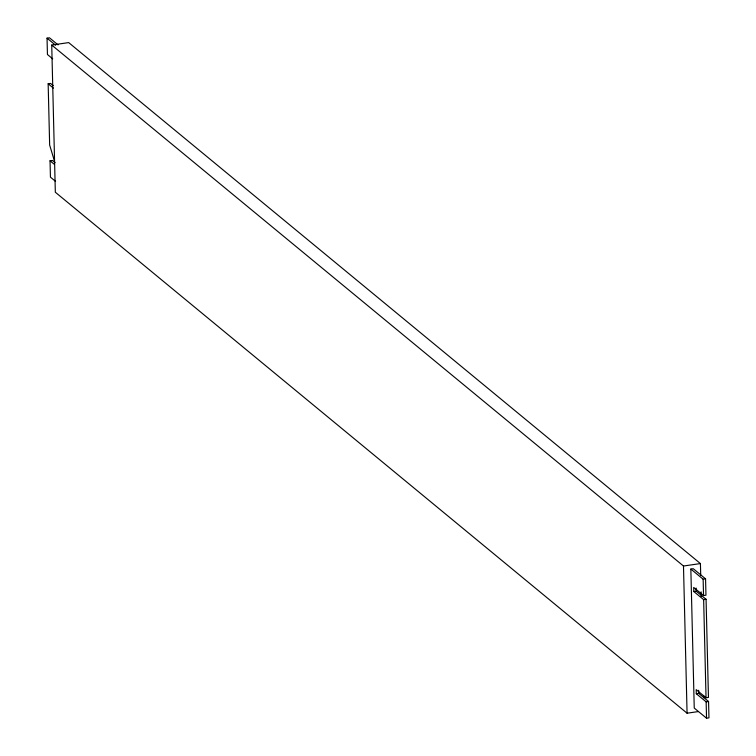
<?xml version="1.0" encoding="UTF-8"?>
<svg xmlns="http://www.w3.org/2000/svg" width="756" height="756" viewBox="0 0 756 756"><rect width="100%" height="100%" fill="white"/><g stroke="black" fill="none" stroke-linecap="round" stroke-linejoin="round"><path stroke-width="1.13" d="M52.703 58.845L47.439 54.508L47.042 38.15L49.461 37.8L58.07 44.897M698.374 711.566L687.072 713.201L55.33 192.232L51.729 45.058L68.683 42.601L700.425 563.57L700.717 575.344M54.29 160.47L49.65 145.058L48.157 83.774L50.576 83.425L53.203 85.589M55.604 181.412L50.435 177.15L50.038 160.801L52.457 160.452L55.093 162.616M51.729 45.058L683.481 566.017L700.425 563.57M690.842 569.06L693.261 568.71L705.565 578.85L705.962 595.199L703.543 595.548L693.706 587.44L693.8 591.523L703.638 599.64L706.066 599.291L708.457 697.41L706.038 697.76L696.2 689.642L696.304 693.734L706.142 701.851L708.561 701.492L708.958 717.85L706.539 718.2L694.244 708.06L690.842 569.06L703.137 579.2L705.565 578.85M693.8 591.523L696.219 591.173L706.066 599.291M696.304 693.734L698.724 693.384L708.561 701.492M47.042 38.15L55.651 45.247M48.157 83.774L53.411 88.112M50.038 160.801L54.423 164.411M703.137 579.2L703.543 595.548M703.638 599.64L706.038 697.76M706.142 701.851L706.539 718.2M701.124 591.825L701.237 596.531M703.656 695.435L703.713 697.797M696.153 588.111L696.219 591.173M698.648 690.313L698.724 693.384M683.481 566.017L687.072 713.201"/></g></svg>
